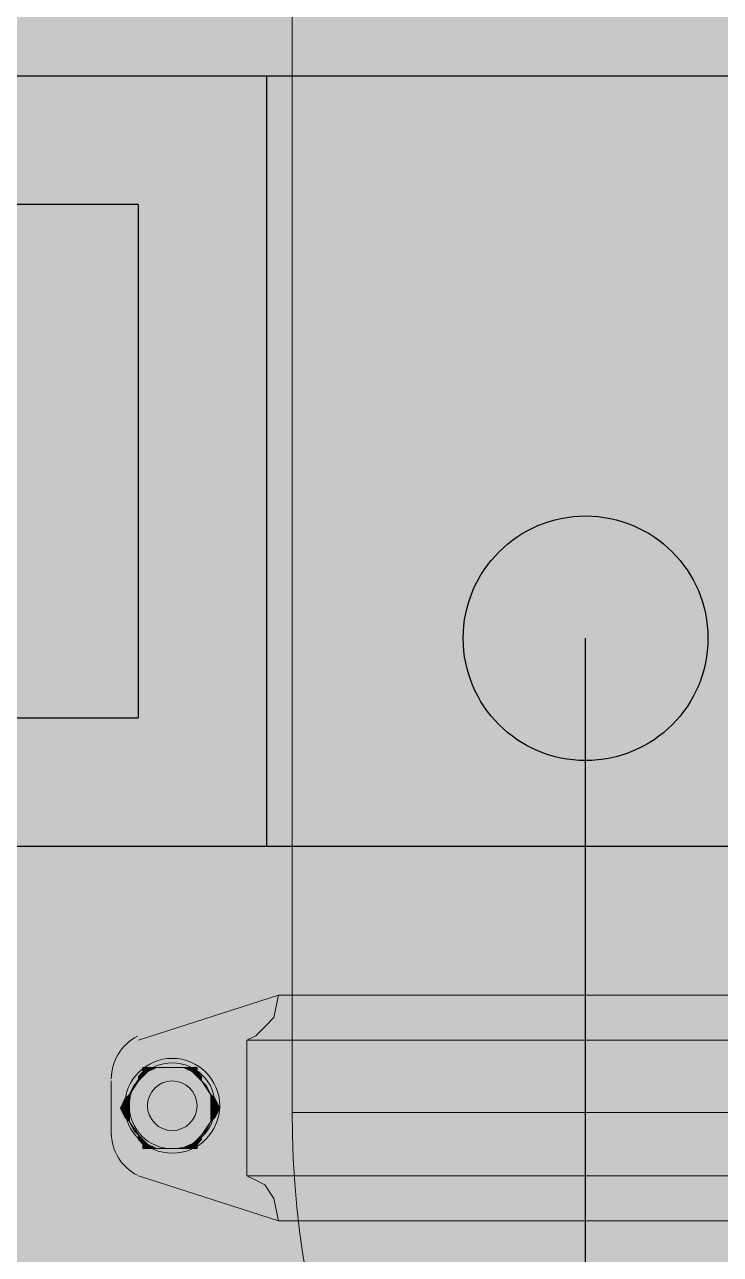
# Model space of a CAD drawing. Header units: millimetres. Extents: x 28 to 201, y 462 to 575.
# Drawn here: x 122.0976 to 122.2332, y 560.786 to 561.0256 of the extents above; entities that cross this region are included whole.
import ezdxf

# ---------------------------------------------------------------- set-up
doc = ezdxf.new("R2010")
doc.units = ezdxf.units.MM
doc.layers.add('1- 3', color=3, linetype='Continuous')
doc.layers.add('8 hatch 2', color=104, linetype='Continuous')

# ---------------------------------------------------------------- blocks, each defined once
blk = doc.blocks.new('CTOBOM')
h = blk.add_hatch(color=0)
h.dxf.hatch_style = 2
h.paths.add_polyline_path([(4.63114, -1.42746), (4.6329, -1.4257), (4.6329, -1.42746)])
h.paths.add_polyline_path([(4.63114, -1.42658), (4.63114, -1.42746), (4.6329, -1.4257)])
h = blk.add_hatch(color=0)
h.dxf.hatch_style = 2
h.paths.add_polyline_path([(4.6329, -1.42746), (4.63466, -1.42658), (4.63466, -1.42746)])
h.paths.add_polyline_path([(4.6329, -1.4257), (4.6329, -1.42746), (4.63466, -1.42658)])
h = blk.add_hatch(color=0)
h.dxf.hatch_style = 2
h.paths.add_polyline_path([(4.63026, -1.42746), (4.63114, -1.42658), (4.63114, -1.42746)])
edge = h.paths.add_edge_path()
edge.add_spline(control_points=[(4.63114, -1.42658), (4.63114, -1.42658), (4.63026, -1.42746), (4.63026, -1.42746), (4.63026, -1.42746), (4.63114, -1.42658), (4.63114, -1.42658)], knot_values=[0, 0, 0, 0, 1, 1, 1, 2, 2, 2, 2], degree=3, periodic=0)
h = blk.add_hatch(color=0)
h.dxf.hatch_style = 2
h.paths.add_polyline_path([(4.63554, -1.42746), (4.63466, -1.42746), (4.63466, -1.42658)])
edge = h.paths.add_edge_path()
edge.add_spline(control_points=[(4.63554, -1.42746), (4.63554, -1.42746), (4.63554, -1.42746), (4.63554, -1.42746), (4.63554, -1.42746), (4.63466, -1.42746), (4.63466, -1.42746), (4.63466, -1.42746), (4.63554, -1.42746), (4.63554, -1.42746)], knot_values=[0, 0, 0, 0, 1, 1, 1, 2, 2, 2, 3, 3, 3, 3], degree=3, periodic=0)
h = blk.add_hatch(color=0)
h.dxf.hatch_style = 2
h.paths.add_polyline_path([(4.62498, -1.43274), (4.62586, -1.4301), (4.62586, -1.43098)])
h.paths.add_polyline_path([(4.62498, -1.4301), (4.62498, -1.43274), (4.62586, -1.4301)])
h = blk.add_hatch(color=0)
h.dxf.hatch_style = 2
h.paths.add_polyline_path([(4.62586, -1.43098), (4.62674, -1.42922), (4.62674, -1.4301)])
h.paths.add_polyline_path([(4.62586, -1.4301), (4.62586, -1.43098), (4.62674, -1.42922)])
h = blk.add_hatch(color=0)
h.dxf.hatch_style = 2
h.paths.add_polyline_path([(4.62762, -1.42922), (4.62674, -1.4301), (4.62674, -1.42922)])
edge = h.paths.add_edge_path()
edge.add_spline(control_points=[(4.62762, -1.42922), (4.62762, -1.42922), (4.62762, -1.42922), (4.62762, -1.42922), (4.62762, -1.42922), (4.62674, -1.4301), (4.62674, -1.4301), (4.62674, -1.4301), (4.62762, -1.42922), (4.62762, -1.42922)], knot_values=[0, 0, 0, 0, 1, 1, 1, 2, 2, 2, 3, 3, 3, 3], degree=3, periodic=0)
h = blk.add_hatch(color=0)
h.dxf.hatch_style = 2
h.paths.add_polyline_path([(4.63818, -1.42922), (4.63906, -1.42922), (4.63906, -1.4301)])
edge = h.paths.add_edge_path()
edge.add_spline(control_points=[(4.63906, -1.42922), (4.63906, -1.42922), (4.63818, -1.42922), (4.63818, -1.42922), (4.63818, -1.42922), (4.63906, -1.42922), (4.63906, -1.42922)], knot_values=[0, 0, 0, 0, 1, 1, 1, 2, 2, 2, 2], degree=3, periodic=0)
h = blk.add_hatch(color=0)
h.dxf.hatch_style = 2
h.paths.add_polyline_path([(4.63906, -1.4301), (4.63994, -1.4301), (4.63994, -1.43098)])
h.paths.add_polyline_path([(4.63906, -1.42922), (4.63906, -1.4301), (4.63994, -1.4301)])
h = blk.add_hatch(color=0)
h.dxf.hatch_style = 2
h.paths.add_polyline_path([(4.63994, -1.43098), (4.64082, -1.4301), (4.64082, -1.43274)])
h.paths.add_polyline_path([(4.63994, -1.4301), (4.63994, -1.43098), (4.64082, -1.4301)])
h = blk.add_hatch(color=0)
h.dxf.hatch_style = 2
h.paths.add_polyline_path([(4.62498, -1.44066), (4.62586, -1.43978), (4.62586, -1.44066)])
h.paths.add_polyline_path([(4.62498, -1.43802), (4.62498, -1.44066), (4.62586, -1.43978)])
h = blk.add_hatch(color=0)
h.dxf.hatch_style = 2
h.paths.add_polyline_path([(4.62586, -1.44066), (4.62674, -1.44066), (4.62674, -1.44154)])
h.paths.add_polyline_path([(4.62586, -1.43978), (4.62586, -1.44066), (4.62674, -1.44066)])
h = blk.add_hatch(color=0)
h.dxf.hatch_style = 2
h.paths.add_polyline_path([(4.63906, -1.44154), (4.63994, -1.43978), (4.63994, -1.44066)])
h.paths.add_polyline_path([(4.63906, -1.44066), (4.63906, -1.44154), (4.63994, -1.43978)])
h = blk.add_hatch(color=0)
h.dxf.hatch_style = 2
h.paths.add_polyline_path([(4.63994, -1.44066), (4.64082, -1.43802), (4.64082, -1.44066)])
h.paths.add_polyline_path([(4.63994, -1.43978), (4.63994, -1.44066), (4.64082, -1.43802)])
h = blk.add_hatch(color=0)
h.dxf.hatch_style = 2
h.paths.add_polyline_path([(4.62762, -1.44154), (4.62674, -1.44154), (4.62674, -1.44066)])
edge = h.paths.add_edge_path()
edge.add_spline(control_points=[(4.62762, -1.44154), (4.62762, -1.44154), (4.62762, -1.44154), (4.62762, -1.44154), (4.62762, -1.44154), (4.62674, -1.44154), (4.62674, -1.44154), (4.62674, -1.44154), (4.62762, -1.44154), (4.62762, -1.44154)], knot_values=[0, 0, 0, 0, 1, 1, 1, 2, 2, 2, 3, 3, 3, 3], degree=3, periodic=0)
h = blk.add_hatch(color=0)
h.dxf.hatch_style = 2
h.paths.add_polyline_path([(4.63818, -1.44154), (4.63906, -1.44066), (4.63906, -1.44154)])
edge = h.paths.add_edge_path()
edge.add_spline(control_points=[(4.63906, -1.44066), (4.63906, -1.44066), (4.63818, -1.44154), (4.63818, -1.44154), (4.63818, -1.44154), (4.63906, -1.44066), (4.63906, -1.44066)], knot_values=[0, 0, 0, 0, 1, 1, 1, 2, 2, 2, 2], degree=3, periodic=0)
h = blk.add_hatch(color=0)
h.dxf.hatch_style = 2
h.paths.add_polyline_path([(4.63026, -1.4433), (4.63114, -1.4433), (4.63114, -1.44418)])
edge = h.paths.add_edge_path()
edge.add_spline(control_points=[(4.63114, -1.4433), (4.63114, -1.4433), (4.63026, -1.4433), (4.63026, -1.4433), (4.63026, -1.4433), (4.63114, -1.4433), (4.63114, -1.4433)], knot_values=[0, 0, 0, 0, 1, 1, 1, 2, 2, 2, 2], degree=3, periodic=0)
h = blk.add_hatch(color=0)
h.dxf.hatch_style = 2
h.paths.add_polyline_path([(4.63114, -1.44418), (4.6329, -1.4433), (4.6329, -1.44506)])
h.paths.add_polyline_path([(4.63114, -1.4433), (4.63114, -1.44418), (4.6329, -1.4433)])
h = blk.add_hatch(color=0)
h.dxf.hatch_style = 2
h.paths.add_polyline_path([(4.6329, -1.44506), (4.63466, -1.4433), (4.63466, -1.44418)])
h.paths.add_polyline_path([(4.6329, -1.4433), (4.6329, -1.44506), (4.63466, -1.4433)])
h = blk.add_hatch(color=0)
h.dxf.hatch_style = 2
h.paths.add_polyline_path([(4.63554, -1.4433), (4.63466, -1.44418), (4.63466, -1.4433)])
edge = h.paths.add_edge_path()
edge.add_spline(control_points=[(4.63554, -1.4433), (4.63554, -1.4433), (4.63554, -1.4433), (4.63554, -1.4433), (4.63554, -1.4433), (4.63466, -1.44418), (4.63466, -1.44418), (4.63466, -1.44418), (4.63554, -1.4433), (4.63554, -1.4433)], knot_values=[0, 0, 0, 0, 1, 1, 1, 2, 2, 2, 3, 3, 3, 3], degree=3, periodic=0)
at = {"color": 0, "lineweight": 20}
for p, q in [((4.63378, -1.41161), (4.63378, -1.2972)), ((4.63378, -1.41161), (4.63378, -1.2972)), ((4.38911, -1.41161), (4.63378, -1.41161))]:
    blk.add_line(p, q, dxfattribs=at)
at = {"color": 0, "linetype": 'ByBlock'}
blk.add_line((5.02829, -1.35441), (4.54136, -1.35441), dxfattribs=at)
at = {"color": 0, "ltscale": 0.075}
for p, q in [((4.43185, -1.41661), (4.58185, -1.41661)), ((4.45685, -1.44161), (4.55685, -1.44161))]:
    blk.add_line(p, q, dxfattribs=at)
at = {"color": 0, "lineweight": 20}
for points in [[(4.61089, -1.41426), (4.61529, -1.41514), (4.61705, -1.4169), (4.61881, -1.41866), (4.6197, -1.42042), (4.6197, -1.2884)], [(4.6461, -1.2884), (4.6461, -1.42042), (4.6197, -1.42042)], [(4.61089, -1.29544), (4.61089, -1.41426)], [(4.6549, -1.29544), (4.6549, -1.41426)], [(4.61089, -1.41161), (4.61089, -1.2972)], [(4.6197, -1.44154), (4.61089, -1.41426)], [(4.6461, -1.42042), (4.64698, -1.41866), (4.64786, -1.4169), (4.6505, -1.41514), (4.6549, -1.41426)], [(4.6461, -1.44154), (4.6549, -1.41426)], [(4.6329, -1.4257), (4.62498, -1.43098), (4.62498, -1.43978), (4.6329, -1.44506), (4.64082, -1.43978), (4.64082, -1.43098), (4.6329, -1.4257)], [(4.63818, -1.44682), (4.62762, -1.44682)]]:
    blk.add_lwpolyline(points, dxfattribs=at)
at = {"color": 0, "ltscale": 0.075}
blk.add_lwpolyline([(4.58185, -1.2922), (4.43185, -1.2922), (4.43185, -1.41661), (4.58185, -1.41661)], close=True, dxfattribs=at)
for points in [[(4.43185, -1.41661), (4.43185, -4.36555), (4.72185, -4.36555), (4.72185, -4.21555), (4.58185, -4.21555), (4.58185, -3.23555), (6.36185, -3.23555), (6.36185, -4.21555), (6.22185, -4.21555), (6.22185, -4.36555), (6.61185, -4.36555), (6.61185, -4.21555), (6.51185, -4.21555), (6.51185, -3.08555), (4.58185, -3.08555), (4.58185, -1.41661)], [(4.45685, -1.44161), (4.45685, -4.34055), (4.69685, -4.34055), (4.69685, -4.24055), (4.55685, -4.24055), (4.55685, -3.21055), (6.38685, -3.21055), (6.38685, -4.24055), (6.24685, -4.24055), (6.24685, -4.34055), (6.58685, -4.34055), (6.58685, -4.24055), (6.48685, -4.24055), (6.48685, -3.11055), (4.55685, -3.11055), (4.55685, -1.44161)]]:
    blk.add_lwpolyline(points, dxfattribs=at)
at = {"color": 0, "lineweight": 0}
for points in [[(4.63114, -1.42746), (4.6329, -1.4257), (4.6329, -1.42746), (4.63114, -1.42746)], [(4.63114, -1.42658), (4.63114, -1.42746), (4.6329, -1.4257), (4.63114, -1.42658)], [(4.63114, -1.42746), (4.6329, -1.4257), (4.6329, -1.42746), (4.63114, -1.42746)], [(4.63114, -1.42658), (4.63114, -1.42746), (4.6329, -1.4257), (4.63114, -1.42658)], [(4.6329, -1.4257), (4.6329, -1.42746), (4.63466, -1.42658), (4.6329, -1.4257)], [(4.6329, -1.4257), (4.6329, -1.42746), (4.63466, -1.42658), (4.6329, -1.4257)], [(4.63026, -1.42746), (4.63114, -1.42658), (4.63114, -1.42746), (4.63026, -1.42746)], [(4.63026, -1.42746), (4.63114, -1.42658), (4.63114, -1.42746), (4.63026, -1.42746)], [(4.6329, -1.42746), (4.63466, -1.42658), (4.63466, -1.42746), (4.6329, -1.42746)], [(4.6329, -1.42746), (4.63466, -1.42658), (4.63466, -1.42746), (4.6329, -1.42746)], [(4.63554, -1.42746), (4.63466, -1.42746), (4.63466, -1.42658), (4.63554, -1.42746)], [(4.63554, -1.42746), (4.63466, -1.42746), (4.63466, -1.42658), (4.63554, -1.42746)], [(4.62498, -1.43538), (4.62498, -1.4301), (4.62498, -1.43362), (4.62498, -1.43538)], [(4.62498, -1.43098), (4.62498, -1.43538), (4.62498, -1.4301), (4.62498, -1.43098)], [(4.62498, -1.43538), (4.62498, -1.4301), (4.62498, -1.43362), (4.62498, -1.43538)], [(4.62498, -1.43098), (4.62498, -1.43538), (4.62498, -1.4301), (4.62498, -1.43098)], [(4.62498, -1.43362), (4.62498, -1.4301), (4.62498, -1.43274), (4.62498, -1.43362)], [(4.62498, -1.43362), (4.62498, -1.4301), (4.62498, -1.43274), (4.62498, -1.43362)], [(4.62498, -1.43274), (4.62586, -1.4301), (4.62586, -1.43098), (4.62498, -1.43274)], [(4.62498, -1.4301), (4.62498, -1.43274), (4.62586, -1.4301), (4.62498, -1.4301)], [(4.62498, -1.43274), (4.62586, -1.4301), (4.62586, -1.43098), (4.62498, -1.43274)], [(4.62498, -1.4301), (4.62498, -1.43274), (4.62586, -1.4301), (4.62498, -1.4301)], [(4.62586, -1.43098), (4.62674, -1.42922), (4.62674, -1.4301), (4.62586, -1.43098)], [(4.62586, -1.4301), (4.62586, -1.43098), (4.62674, -1.42922), (4.62586, -1.4301)], [(4.62586, -1.43098), (4.62674, -1.42922), (4.62674, -1.4301), (4.62586, -1.43098)], [(4.62586, -1.4301), (4.62586, -1.43098), (4.62674, -1.42922), (4.62586, -1.4301)], [(4.62762, -1.42922), (4.62674, -1.4301), (4.62674, -1.42922), (4.62762, -1.42922)], [(4.62762, -1.42922), (4.62674, -1.4301), (4.62674, -1.42922), (4.62762, -1.42922)], [(4.63818, -1.42922), (4.63906, -1.42922), (4.63906, -1.4301), (4.63818, -1.42922)], [(4.63818, -1.42922), (4.63906, -1.42922), (4.63906, -1.4301), (4.63818, -1.42922)], [(4.63906, -1.42922), (4.63906, -1.4301), (4.63994, -1.4301), (4.63906, -1.42922)], [(4.63906, -1.42922), (4.63906, -1.4301), (4.63994, -1.4301), (4.63906, -1.42922)], [(4.63906, -1.4301), (4.63994, -1.4301), (4.63994, -1.43098), (4.63906, -1.4301)], [(4.63906, -1.4301), (4.63994, -1.4301), (4.63994, -1.43098), (4.63906, -1.4301)], [(4.63994, -1.43098), (4.64082, -1.4301), (4.64082, -1.43274), (4.63994, -1.43098)], [(4.63994, -1.4301), (4.63994, -1.43098), (4.64082, -1.4301), (4.63994, -1.4301)], [(4.63994, -1.43098), (4.64082, -1.4301), (4.64082, -1.43274), (4.63994, -1.43098)], [(4.63994, -1.4301), (4.63994, -1.43098), (4.64082, -1.4301), (4.63994, -1.4301)], [(4.64082, -1.43274), (4.64082, -1.4301), (4.64082, -1.43362), (4.64082, -1.43274)], [(4.64082, -1.43274), (4.64082, -1.4301), (4.64082, -1.43362), (4.64082, -1.43274)], [(4.64082, -1.4301), (4.64082, -1.43362), (4.64082, -1.43098), (4.64082, -1.4301)], [(4.64082, -1.4301), (4.64082, -1.43362), (4.64082, -1.43098), (4.64082, -1.4301)], [(4.64082, -1.43362), (4.64082, -1.43098), (4.64082, -1.43538), (4.64082, -1.43362)], [(4.64082, -1.43362), (4.64082, -1.43098), (4.64082, -1.43538), (4.64082, -1.43362)], [(4.62498, -1.43714), (4.62498, -1.43978), (4.62498, -1.43538), (4.62498, -1.43714)], [(4.62498, -1.43714), (4.62498, -1.43978), (4.62498, -1.43538), (4.62498, -1.43714)], [(4.64082, -1.43538), (4.64082, -1.43978), (4.64082, -1.43714), (4.64082, -1.43538)], [(4.64082, -1.43538), (4.64082, -1.43978), (4.64082, -1.43714), (4.64082, -1.43538)], [(4.62498, -1.43714), (4.62498, -1.43978), (4.62498, -1.43802), (4.62498, -1.43714)], [(4.62498, -1.43714), (4.62498, -1.43978), (4.62498, -1.43802), (4.62498, -1.43714)], [(4.64082, -1.44066), (4.64082, -1.43714), (4.64082, -1.43978), (4.64082, -1.44066)], [(4.64082, -1.43802), (4.64082, -1.44066), (4.64082, -1.43714), (4.64082, -1.43802)], [(4.64082, -1.44066), (4.64082, -1.43714), (4.64082, -1.43978), (4.64082, -1.44066)], [(4.64082, -1.43802), (4.64082, -1.44066), (4.64082, -1.43714), (4.64082, -1.43802)], [(4.62498, -1.43978), (4.62498, -1.43802), (4.62498, -1.44066), (4.62498, -1.43978)], [(4.62498, -1.43978), (4.62498, -1.43802), (4.62498, -1.44066), (4.62498, -1.43978)], [(4.62498, -1.43802), (4.62498, -1.44066), (4.62586, -1.43978), (4.62498, -1.43802)], [(4.62498, -1.43802), (4.62498, -1.44066), (4.62586, -1.43978), (4.62498, -1.43802)], [(4.62498, -1.44066), (4.62586, -1.43978), (4.62586, -1.44066), (4.62498, -1.44066)], [(4.62498, -1.44066), (4.62586, -1.43978), (4.62586, -1.44066), (4.62498, -1.44066)], [(4.62586, -1.43978), (4.62586, -1.44066), (4.62674, -1.44066), (4.62586, -1.43978)], [(4.62586, -1.43978), (4.62586, -1.44066), (4.62674, -1.44066), (4.62586, -1.43978)], [(4.63906, -1.44154), (4.63994, -1.43978), (4.63994, -1.44066), (4.63906, -1.44154)], [(4.63906, -1.44066), (4.63906, -1.44154), (4.63994, -1.43978), (4.63906, -1.44066)], [(4.63906, -1.44154), (4.63994, -1.43978), (4.63994, -1.44066), (4.63906, -1.44154)], [(4.63906, -1.44066), (4.63906, -1.44154), (4.63994, -1.43978), (4.63906, -1.44066)], [(4.63994, -1.44066), (4.64082, -1.43802), (4.64082, -1.44066), (4.63994, -1.44066)], [(4.63994, -1.43978), (4.63994, -1.44066), (4.64082, -1.43802), (4.63994, -1.43978)], [(4.63994, -1.44066), (4.64082, -1.43802), (4.64082, -1.44066), (4.63994, -1.44066)], [(4.63994, -1.43978), (4.63994, -1.44066), (4.64082, -1.43802), (4.63994, -1.43978)], [(4.62586, -1.44066), (4.62674, -1.44066), (4.62674, -1.44154), (4.62586, -1.44066)], [(4.62586, -1.44066), (4.62674, -1.44066), (4.62674, -1.44154), (4.62586, -1.44066)], [(4.62762, -1.44154), (4.62674, -1.44154), (4.62674, -1.44066), (4.62762, -1.44154)], [(4.62762, -1.44154), (4.62674, -1.44154), (4.62674, -1.44066), (4.62762, -1.44154)], [(4.63818, -1.44154), (4.63906, -1.44066), (4.63906, -1.44154), (4.63818, -1.44154)], [(4.63818, -1.44154), (4.63906, -1.44066), (4.63906, -1.44154), (4.63818, -1.44154)], [(4.63026, -1.4433), (4.63114, -1.4433), (4.63114, -1.44418), (4.63026, -1.4433)], [(4.63026, -1.4433), (4.63114, -1.4433), (4.63114, -1.44418), (4.63026, -1.4433)], [(4.63114, -1.44418), (4.6329, -1.4433), (4.6329, -1.44506), (4.63114, -1.44418)], [(4.63114, -1.4433), (4.63114, -1.44418), (4.6329, -1.4433), (4.63114, -1.4433)], [(4.63114, -1.44418), (4.6329, -1.4433), (4.6329, -1.44506), (4.63114, -1.44418)], [(4.63114, -1.4433), (4.63114, -1.44418), (4.6329, -1.4433), (4.63114, -1.4433)], [(4.6329, -1.44506), (4.63466, -1.4433), (4.63466, -1.44418), (4.6329, -1.44506)], [(4.6329, -1.4433), (4.6329, -1.44506), (4.63466, -1.4433), (4.6329, -1.4433)], [(4.6329, -1.44506), (4.63466, -1.4433), (4.63466, -1.44418), (4.6329, -1.44506)], [(4.6329, -1.4433), (4.6329, -1.44506), (4.63466, -1.4433), (4.6329, -1.4433)], [(4.63554, -1.4433), (4.63466, -1.44418), (4.63466, -1.4433), (4.63554, -1.4433)], [(4.63554, -1.4433), (4.63466, -1.44418), (4.63466, -1.4433), (4.63554, -1.4433)]]:
    blk.add_lwpolyline(points, dxfattribs=at)
at = {"color": 0, "linetype": 'ByBlock'}
blk.add_circle((4.54136, -1.35441), 0.02384, dxfattribs=at)
at = {"color": 0, "lineweight": 20}
for points in [[(4.63334, -1.41161), (4.73517, -1.41161), (4.81772, -1.32906), (4.81772, -1.22723)], [(4.61891, -1.4417), (4.62047, -1.44484), (4.62367, -1.44682), (4.62718, -1.44682)], [(4.61891, -1.4417), (4.62047, -1.44484), (4.62367, -1.44682), (4.62718, -1.44682)], [(4.63774, -1.44682), (4.64124, -1.44682), (4.64444, -1.44484), (4.64601, -1.4417)]]:
    blk.add_open_spline(points, degree=3, dxfattribs=at)
for points in [[(4.63246, -1.4257), (4.62735, -1.4257), (4.62322, -1.42983), (4.62322, -1.43494), (4.62322, -1.44004), (4.62735, -1.44418), (4.63246, -1.44418), (4.63756, -1.44418), (4.6417, -1.44004), (4.6417, -1.43494), (4.6417, -1.42983), (4.63756, -1.4257), (4.63246, -1.4257)], [(4.63246, -1.42658), (4.62784, -1.42658), (4.6241, -1.43032), (4.6241, -1.43494), (4.6241, -1.43956), (4.62784, -1.4433), (4.63246, -1.4433), (4.63708, -1.4433), (4.64082, -1.43956), (4.64082, -1.43494), (4.64082, -1.43032), (4.63708, -1.42658), (4.63246, -1.42658)], [(4.63246, -1.4301), (4.62978, -1.4301), (4.62762, -1.43226), (4.62762, -1.43494), (4.62762, -1.43761), (4.62978, -1.43978), (4.63246, -1.43978), (4.63513, -1.43978), (4.6373, -1.43761), (4.6373, -1.43494), (4.6373, -1.43226), (4.63513, -1.4301), (4.63246, -1.4301)]]:
    blk.add_open_spline(points, degree=3, knots=[0, 0, 0, 0, 1, 1, 1, 2, 2, 2, 3, 3, 3, 4, 4, 4, 4], dxfattribs=at)
at = {"color": 0, "lineweight": 0}
for points, knots in [([(4.6285, -1.42834), (4.6285, -1.42834), (4.63026, -1.42746), (4.63026, -1.42746), (4.63026, -1.42746), (4.6285, -1.42834), (4.6285, -1.42834)], [0, 0, 0, 0, 1, 1, 1, 2, 2, 2, 2]), ([(4.6285, -1.42834), (4.6285, -1.42834), (4.63026, -1.42746), (4.63026, -1.42746), (4.63026, -1.42746), (4.6285, -1.42834), (4.6285, -1.42834)], [0, 0, 0, 0, 1, 1, 1, 2, 2, 2, 2]), ([(4.63114, -1.42658), (4.63114, -1.42658), (4.63026, -1.42746), (4.63026, -1.42746), (4.63026, -1.42746), (4.63114, -1.42658), (4.63114, -1.42658)], [0, 0, 0, 0, 1, 1, 1, 2, 2, 2, 2]), ([(4.63114, -1.42658), (4.63114, -1.42658), (4.63026, -1.42746), (4.63026, -1.42746), (4.63026, -1.42746), (4.63114, -1.42658), (4.63114, -1.42658)], [0, 0, 0, 0, 1, 1, 1, 2, 2, 2, 2]), ([(4.63554, -1.42746), (4.63554, -1.42746), (4.63554, -1.42746), (4.63554, -1.42746), (4.63554, -1.42746), (4.63466, -1.42746), (4.63466, -1.42746), (4.63466, -1.42746), (4.63554, -1.42746), (4.63554, -1.42746)], [0, 0, 0, 0, 1, 1, 1, 2, 2, 2, 3, 3, 3, 3]), ([(4.63554, -1.42746), (4.63554, -1.42746), (4.63554, -1.42746), (4.63554, -1.42746), (4.63554, -1.42746), (4.63466, -1.42746), (4.63466, -1.42746), (4.63466, -1.42746), (4.63554, -1.42746), (4.63554, -1.42746)], [0, 0, 0, 0, 1, 1, 1, 2, 2, 2, 3, 3, 3, 3]), ([(4.63554, -1.42746), (4.63554, -1.42746), (4.6373, -1.42834), (4.6373, -1.42834), (4.6373, -1.42834), (4.63554, -1.42746), (4.63554, -1.42746)], [0, 0, 0, 0, 1, 1, 1, 2, 2, 2, 2]), ([(4.63554, -1.42746), (4.63554, -1.42746), (4.6373, -1.42834), (4.6373, -1.42834), (4.6373, -1.42834), (4.63554, -1.42746), (4.63554, -1.42746)], [0, 0, 0, 0, 1, 1, 1, 2, 2, 2, 2]), ([(4.62498, -1.4301), (4.62498, -1.4301), (4.62498, -1.43362), (4.62498, -1.43362), (4.62498, -1.43362), (4.62498, -1.4301), (4.62498, -1.4301)], [0, 0, 0, 0, 1, 1, 1, 2, 2, 2, 2]), ([(4.62498, -1.4301), (4.62498, -1.4301), (4.62498, -1.43362), (4.62498, -1.43362), (4.62498, -1.43362), (4.62498, -1.4301), (4.62498, -1.4301)], [0, 0, 0, 0, 1, 1, 1, 2, 2, 2, 2]), ([(4.62762, -1.42922), (4.62762, -1.42922), (4.62762, -1.42922), (4.62762, -1.42922), (4.62762, -1.42922), (4.62674, -1.4301), (4.62674, -1.4301), (4.62674, -1.4301), (4.62762, -1.42922), (4.62762, -1.42922)], [0, 0, 0, 0, 1, 1, 1, 2, 2, 2, 3, 3, 3, 3]), ([(4.62762, -1.42922), (4.62762, -1.42922), (4.62762, -1.42922), (4.62762, -1.42922), (4.62762, -1.42922), (4.62674, -1.4301), (4.62674, -1.4301), (4.62674, -1.4301), (4.62762, -1.42922), (4.62762, -1.42922)], [0, 0, 0, 0, 1, 1, 1, 2, 2, 2, 3, 3, 3, 3]), ([(4.62762, -1.42922), (4.62762, -1.42922), (4.6285, -1.42834), (4.6285, -1.42834), (4.6285, -1.42834), (4.62762, -1.42922), (4.62762, -1.42922)], [0, 0, 0, 0, 1, 1, 1, 2, 2, 2, 2]), ([(4.62762, -1.42922), (4.62762, -1.42922), (4.6285, -1.42834), (4.6285, -1.42834), (4.6285, -1.42834), (4.62762, -1.42922), (4.62762, -1.42922)], [0, 0, 0, 0, 1, 1, 1, 2, 2, 2, 2]), ([(4.6373, -1.42834), (4.6373, -1.42834), (4.63818, -1.42922), (4.63818, -1.42922), (4.63818, -1.42922), (4.6373, -1.42834), (4.6373, -1.42834)], [0, 0, 0, 0, 1, 1, 1, 2, 2, 2, 2]), ([(4.6373, -1.42834), (4.6373, -1.42834), (4.63818, -1.42922), (4.63818, -1.42922), (4.63818, -1.42922), (4.6373, -1.42834), (4.6373, -1.42834)], [0, 0, 0, 0, 1, 1, 1, 2, 2, 2, 2]), ([(4.63906, -1.42922), (4.63906, -1.42922), (4.63818, -1.42922), (4.63818, -1.42922), (4.63818, -1.42922), (4.63906, -1.42922), (4.63906, -1.42922)], [0, 0, 0, 0, 1, 1, 1, 2, 2, 2, 2]), ([(4.63906, -1.42922), (4.63906, -1.42922), (4.63818, -1.42922), (4.63818, -1.42922), (4.63818, -1.42922), (4.63906, -1.42922), (4.63906, -1.42922)], [0, 0, 0, 0, 1, 1, 1, 2, 2, 2, 2]), ([(4.64082, -1.4301), (4.64082, -1.4301), (4.64082, -1.43274), (4.64082, -1.43274), (4.64082, -1.43274), (4.64082, -1.4301), (4.64082, -1.4301)], [0, 0, 0, 0, 1, 1, 1, 2, 2, 2, 2]), ([(4.64082, -1.4301), (4.64082, -1.4301), (4.64082, -1.43274), (4.64082, -1.43274), (4.64082, -1.43274), (4.64082, -1.4301), (4.64082, -1.4301)], [0, 0, 0, 0, 1, 1, 1, 2, 2, 2, 2]), ([(4.64082, -1.43538), (4.64082, -1.43538), (4.64082, -1.43538), (4.64082, -1.43538), (4.64082, -1.43538), (4.64082, -1.43978), (4.64082, -1.43978), (4.64082, -1.43978), (4.64082, -1.43538), (4.64082, -1.43538)], [0, 0, 0, 0, 1, 1, 1, 2, 2, 2, 3, 3, 3, 3]), ([(4.64082, -1.43538), (4.64082, -1.43538), (4.64082, -1.43538), (4.64082, -1.43538), (4.64082, -1.43538), (4.64082, -1.43978), (4.64082, -1.43978), (4.64082, -1.43978), (4.64082, -1.43538), (4.64082, -1.43538)], [0, 0, 0, 0, 1, 1, 1, 2, 2, 2, 3, 3, 3, 3]), ([(4.62498, -1.43714), (4.62498, -1.43714), (4.62498, -1.43714), (4.62498, -1.43714), (4.62498, -1.43714), (4.62498, -1.43978), (4.62498, -1.43978), (4.62498, -1.43978), (4.62498, -1.43714), (4.62498, -1.43714)], [0, 0, 0, 0, 1, 1, 1, 2, 2, 2, 3, 3, 3, 3]), ([(4.62498, -1.43714), (4.62498, -1.43714), (4.62498, -1.43714), (4.62498, -1.43714), (4.62498, -1.43714), (4.62498, -1.43978), (4.62498, -1.43978), (4.62498, -1.43978), (4.62498, -1.43714), (4.62498, -1.43714)], [0, 0, 0, 0, 1, 1, 1, 2, 2, 2, 3, 3, 3, 3]), ([(4.62762, -1.44154), (4.62762, -1.44154), (4.62762, -1.44154), (4.62762, -1.44154), (4.62762, -1.44154), (4.62674, -1.44154), (4.62674, -1.44154), (4.62674, -1.44154), (4.62762, -1.44154), (4.62762, -1.44154)], [0, 0, 0, 0, 1, 1, 1, 2, 2, 2, 3, 3, 3, 3]), ([(4.62762, -1.44154), (4.62762, -1.44154), (4.62762, -1.44154), (4.62762, -1.44154), (4.62762, -1.44154), (4.62674, -1.44154), (4.62674, -1.44154), (4.62674, -1.44154), (4.62762, -1.44154), (4.62762, -1.44154)], [0, 0, 0, 0, 1, 1, 1, 2, 2, 2, 3, 3, 3, 3]), ([(4.62762, -1.44154), (4.62762, -1.44154), (4.6285, -1.44242), (4.6285, -1.44242), (4.6285, -1.44242), (4.62762, -1.44154), (4.62762, -1.44154)], [0, 0, 0, 0, 1, 1, 1, 2, 2, 2, 2]), ([(4.62762, -1.44154), (4.62762, -1.44154), (4.6285, -1.44242), (4.6285, -1.44242), (4.6285, -1.44242), (4.62762, -1.44154), (4.62762, -1.44154)], [0, 0, 0, 0, 1, 1, 1, 2, 2, 2, 2]), ([(4.6285, -1.44242), (4.6285, -1.44242), (4.63026, -1.4433), (4.63026, -1.4433), (4.63026, -1.4433), (4.6285, -1.44242), (4.6285, -1.44242)], [0, 0, 0, 0, 1, 1, 1, 2, 2, 2, 2]), ([(4.6285, -1.44242), (4.6285, -1.44242), (4.63026, -1.4433), (4.63026, -1.4433), (4.63026, -1.4433), (4.6285, -1.44242), (4.6285, -1.44242)], [0, 0, 0, 0, 1, 1, 1, 2, 2, 2, 2]), ([(4.63554, -1.4433), (4.63554, -1.4433), (4.6373, -1.44242), (4.6373, -1.44242), (4.6373, -1.44242), (4.63554, -1.4433), (4.63554, -1.4433)], [0, 0, 0, 0, 1, 1, 1, 2, 2, 2, 2]), ([(4.63554, -1.4433), (4.63554, -1.4433), (4.6373, -1.44242), (4.6373, -1.44242), (4.6373, -1.44242), (4.63554, -1.4433), (4.63554, -1.4433)], [0, 0, 0, 0, 1, 1, 1, 2, 2, 2, 2]), ([(4.6373, -1.44242), (4.6373, -1.44242), (4.63818, -1.44154), (4.63818, -1.44154), (4.63818, -1.44154), (4.6373, -1.44242), (4.6373, -1.44242)], [0, 0, 0, 0, 1, 1, 1, 2, 2, 2, 2]), ([(4.6373, -1.44242), (4.6373, -1.44242), (4.63818, -1.44154), (4.63818, -1.44154), (4.63818, -1.44154), (4.6373, -1.44242), (4.6373, -1.44242)], [0, 0, 0, 0, 1, 1, 1, 2, 2, 2, 2]), ([(4.63906, -1.44066), (4.63906, -1.44066), (4.63818, -1.44154), (4.63818, -1.44154), (4.63818, -1.44154), (4.63906, -1.44066), (4.63906, -1.44066)], [0, 0, 0, 0, 1, 1, 1, 2, 2, 2, 2]), ([(4.63906, -1.44066), (4.63906, -1.44066), (4.63818, -1.44154), (4.63818, -1.44154), (4.63818, -1.44154), (4.63906, -1.44066), (4.63906, -1.44066)], [0, 0, 0, 0, 1, 1, 1, 2, 2, 2, 2]), ([(4.63114, -1.4433), (4.63114, -1.4433), (4.63026, -1.4433), (4.63026, -1.4433), (4.63026, -1.4433), (4.63114, -1.4433), (4.63114, -1.4433)], [0, 0, 0, 0, 1, 1, 1, 2, 2, 2, 2]), ([(4.63114, -1.4433), (4.63114, -1.4433), (4.63026, -1.4433), (4.63026, -1.4433), (4.63026, -1.4433), (4.63114, -1.4433), (4.63114, -1.4433)], [0, 0, 0, 0, 1, 1, 1, 2, 2, 2, 2]), ([(4.63554, -1.4433), (4.63554, -1.4433), (4.63554, -1.4433), (4.63554, -1.4433), (4.63554, -1.4433), (4.63466, -1.44418), (4.63466, -1.44418), (4.63466, -1.44418), (4.63554, -1.4433), (4.63554, -1.4433)], [0, 0, 0, 0, 1, 1, 1, 2, 2, 2, 3, 3, 3, 3]), ([(4.63554, -1.4433), (4.63554, -1.4433), (4.63554, -1.4433), (4.63554, -1.4433), (4.63554, -1.4433), (4.63466, -1.44418), (4.63466, -1.44418), (4.63466, -1.44418), (4.63554, -1.4433), (4.63554, -1.4433)], [0, 0, 0, 0, 1, 1, 1, 2, 2, 2, 3, 3, 3, 3])]:
    blk.add_open_spline(points, degree=3, knots=knots, dxfattribs=at)
blk = doc.blocks.new('zonas hatch')
at = {"layer": '8 hatch 2', "ltscale": 2, "transparency": 33554483}
h = blk.add_hatch(color=6, dxfattribs=at)
h.dxf.hatch_style = 1
h.paths.add_polyline_path([(79.84048, 79.60505), (60.14999, 79.60505), (60.14999, 62.26086), (84.49943, 62.26086)])

msp = doc.modelspace()

# ---------------------------------------------------------------- block references
at = {"color": 1}
msp.add_blockref('zonas hatch', (43.72087, 485.84233), dxfattribs=at)
at = {"layer": '1- 3', "rotation": 270}
msp.add_blockref('CTOBOM', (123.56135, 565.44738), dxfattribs=at)

doc.saveas('drawing.dxf')
